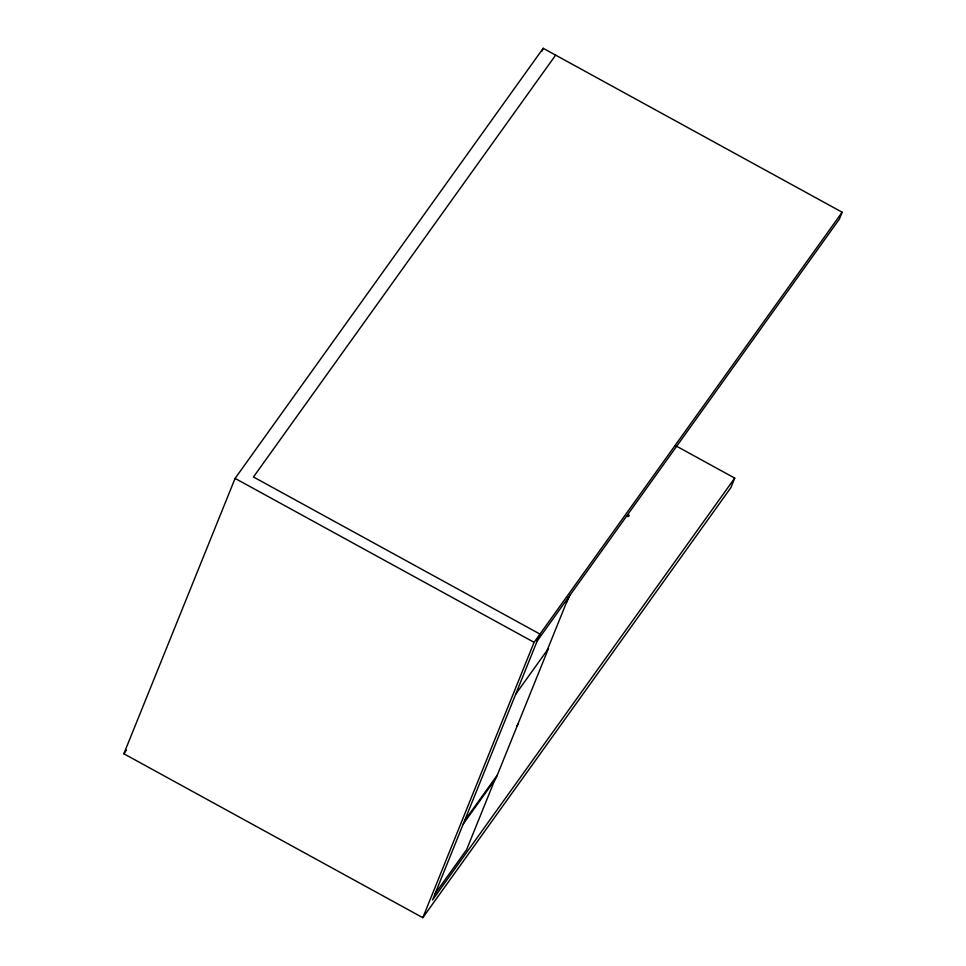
<?xml version="1.0" encoding="UTF-8"?>
<svg xmlns="http://www.w3.org/2000/svg" width="966" height="966" viewBox="0 0 966 966"><rect width="100%" height="100%" fill="white"/><g stroke="black" fill="none" stroke-linecap="round" stroke-linejoin="round"><path stroke-width="1.45" d="M675.319 445.531L734.728 478.11L730.9 487.601L422.818 917.7L123.853 753.77L235.1 478.399L543.182 48.3L842.147 212.23L839.394 219.065L537.229 640.917M542.047 51.101L543.182 48.3M422.818 917.7L534.077 642.33L842.147 212.23M494.749 780.033L466.614 849.669L435.123 893.635M547.179 650.263L568.708 596.952M569.928 595.261L566.547 602.41M555.631 55.134L253.466 476.987L539.982 634.094L432.563 899.962L734.728 478.11M123.853 753.77L126.486 750.087M515.687 694.228L548.483 648.44L496.053 778.21L463.257 823.998M517.836 724.295L516.762 726.263L517.414 725.345M464.537 820.834L497.333 775.046M235.1 478.399L534.077 642.33M628.54 514.661A1.594 1.111 22 0 1 628.721 516.315A1.594 1.111 22 0 1 626.56 516.037"/></g></svg>
